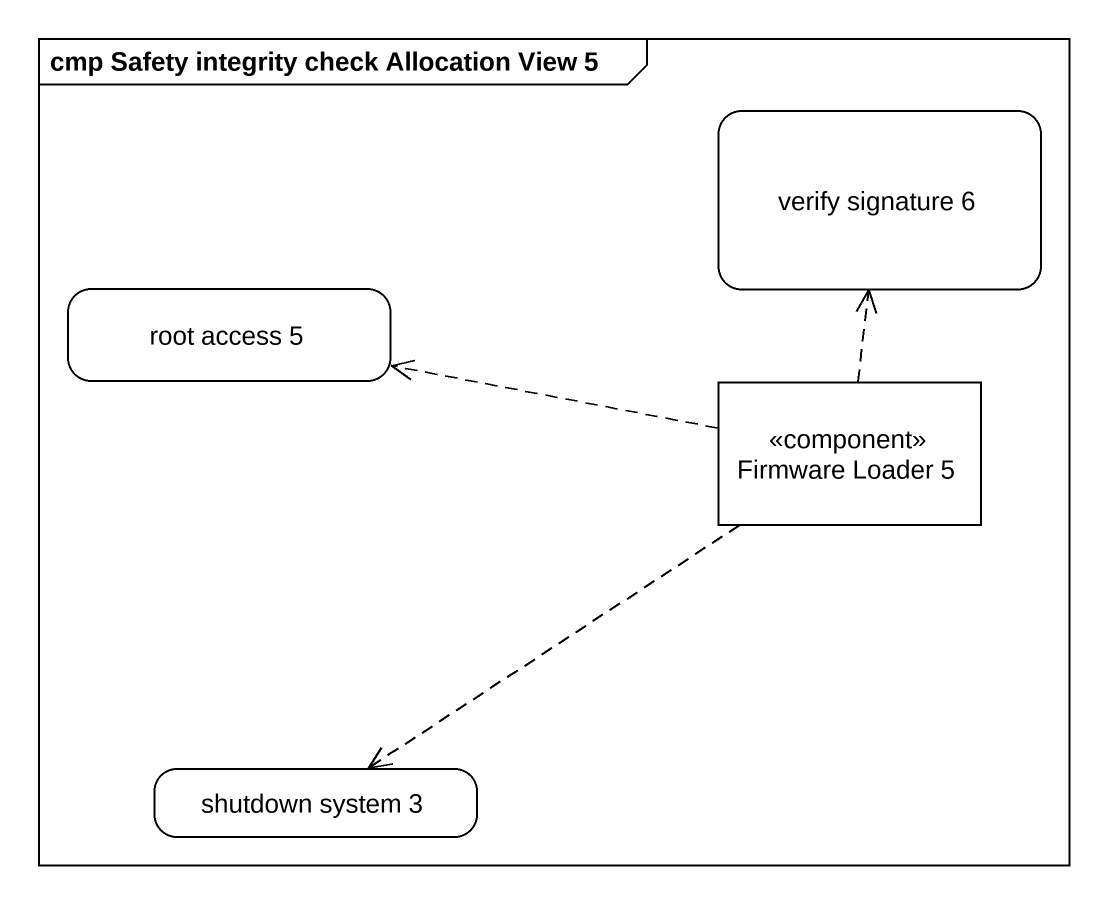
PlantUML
@startuml
mainframe cmp Safety integrity check Allocation View 5
hide empty description
state "verify signature 6" as verify_signature_6
state "root access 5" as root_access_5
state "Firmware Loader 5" as Firmware_Loader_5 <<component>>
state "shutdown system 3" as shutdown_system_3
Firmware_Loader_5 -up[dashed]-> verify_signature_6
Firmware_Loader_5 -left[dashed]-> root_access_5
Firmware_Loader_5 -[dashed]-> shutdown_system_3
@enduml
